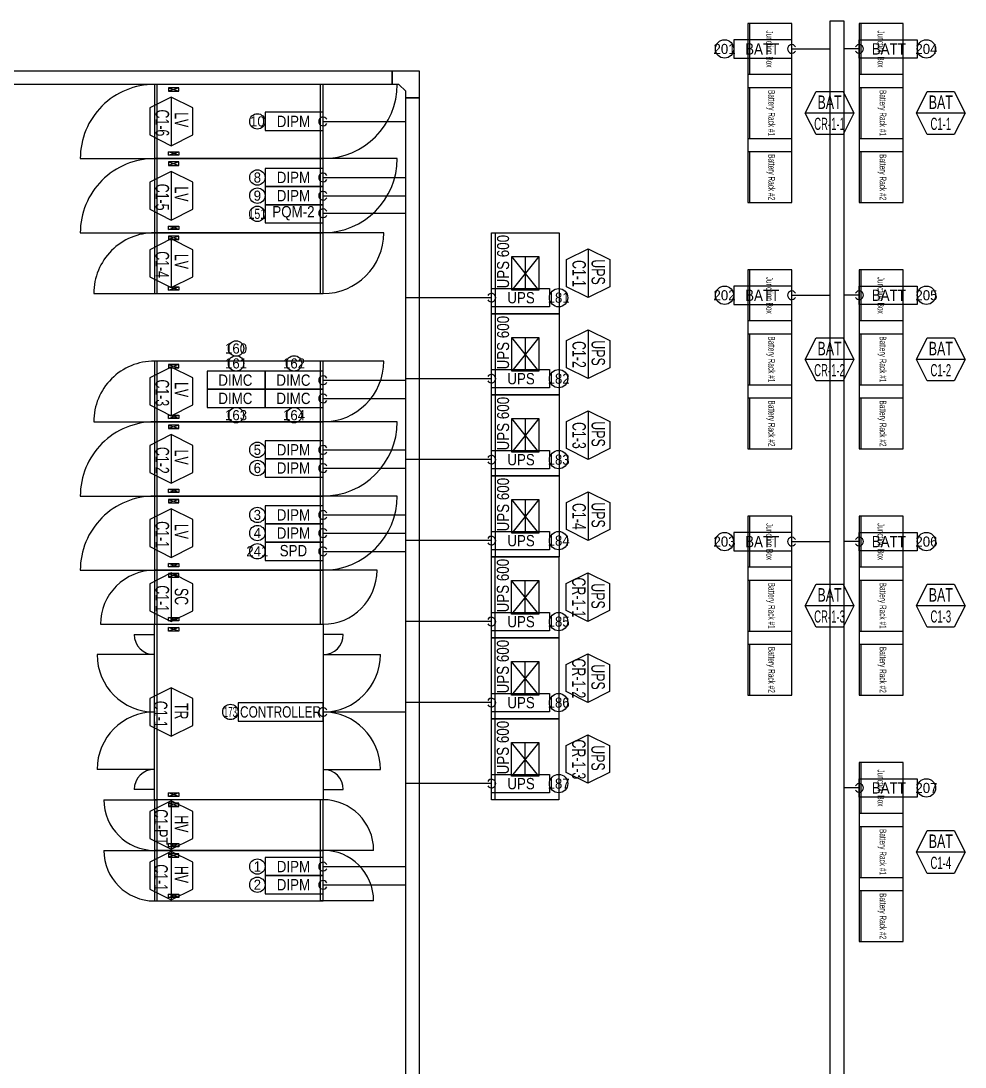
# Model space of a CAD drawing. Header units: millimetres. Extents: x 89450 to 753248, y -530175 to 1209785.
# Drawn here: x 294570 to 308570, y -303111 to -287610 of the extents above; entities that cross this region are included whole.
import ezdxf
from ezdxf.enums import TextEntityAlignment as Align

# ---------------------------------------------------------------- set-up
doc = ezdxf.new("R2010")
doc.units = ezdxf.units.MM
doc.header["$LTSCALE"] = 150
for name, color, linetype in [('------00 Switch Gear', 3, 'Continuous'), ('------00 Switch Gear_Number', 1, 'Continuous'), ('-----29 Indicator', 1, 'Continuous'), ('-----99 EPMS CABLE DUCT', 4, 'Continuous'), ('-----99 EPMS CONDUIT', 4, 'Continuous'), ('-----99 EPMS DEVICE', 3, 'Continuous'), ('e-panel-name', 7, 'Continuous')]:
    doc.layers.add(name, color=color, linetype=linetype)
doc.layers.add('NOPLOT', color=191, linetype='Continuous', plot=False)
doc.styles.add('ELEC', font='')
doc.styles.get('ELEC').set_extended_font_data('Dotum')

# ---------------------------------------------------------------- blocks, each defined once
blk = doc.blocks.new('A$C2e8f9a8b')
at = {"color": 0}
blk.add_line((30, 750), (30, 0), dxfattribs=at)
blk.add_lwpolyline([(650, 0), (0, 0), (0, 750), (650, 750)], close=True, dxfattribs=at)
blk = doc.blocks.new('UPS 600kV')
at = {"layer": '------00 Switch Gear', "color": 161}
blk.add_line((800, 850), (-402, 850), dxfattribs=at)
blk.add_lwpolyline([(798, -100), (-402, -100), (-402, 900), (798, 900)], close=True, dxfattribs=at)
at = {"layer": 'NOPLOT', "color": 161}
for p, q in [((-52, 199), (448, 601)), ((448, 199), (-52, 601)), ((-52, 400), (448, 400))]:
    blk.add_line(p, q, dxfattribs=at)
blk.add_lwpolyline([(448, 601), (448, 199), (-52, 199), (-52, 601)], close=True, dxfattribs=at)
at = {"layer": 'NOPLOT', "color": 161, "style": 'ELEC', "width": 0.85}
blk.add_text('UPS 600', height=178.2, dxfattribs=at).set_placement((-26, 731), align=Align.MIDDLE_LEFT)
blk = doc.blocks.new('750X2500')
at = {"layer": '------00 Switch Gear', "color": 161}
for p, q in [((-3250, 750), (-2458, 750)), ((-2460, 750), (-2460, 0)), ((-210, 700), (-360, 650)), ((-360, 700), (-210, 650)), ((-40, 750), (-40, 0)), ((-210, 50), (-360, 100)), ((-360, 50), (-210, 100)), ((750, 0), (-42, 0))]:
    blk.add_line(p, q, dxfattribs=at)
for points in [[(-2500, 750), (-2500, 0), (0, 0), (0, 750)], [(-360, 700), (-210, 700), (-210, 650), (-360, 650)], [(-360, 50), (-210, 50), (-210, 100), (-360, 100)]]:
    blk.add_lwpolyline(points, close=True, dxfattribs=at)
for centre, start, end in [((-2500, 750), 180, 270), ((0, 0), 0, 90)]:
    blk.add_arc(centre, 750, start, end, dxfattribs=at)
blk = doc.blocks.new('800X2500')
at = {"layer": '------00 Switch Gear', "color": 161}
for p, q in [((-2460, 800), (-2460, 0)), ((800, 800), (-42, 800)), ((-40, 800), (-40, 0)), ((-210, 750), (-360, 700)), ((-360, 750), (-210, 700)), ((-3300, 0), (-2458, 0)), ((-210, 50), (-360, 100)), ((-360, 50), (-210, 100))]:
    blk.add_line(p, q, dxfattribs=at)
for points in [[(-2500, 800), (-2500, 0), (0, 0), (0, 800)], [(-360, 750), (-210, 750), (-210, 700), (-360, 700)], [(-360, 50), (-210, 50), (-210, 100), (-360, 100)]]:
    blk.add_lwpolyline(points, close=True, dxfattribs=at)
for centre, start, end in [((-2500, 0), 90, 180), ((0, 800), 270, 0)]:
    blk.add_arc(centre, 800, start, end, dxfattribs=at)
blk = doc.blocks.new('1100X2500')
at = {"layer": '------00 Switch Gear', "color": 161}
for p, q in [((-2460, 1100), (-2460, 0)), ((1100, 1100), (-42, 1100)), ((-40, 1100), (-40, 0)), ((-210, 1050), (-360, 1000)), ((-360, 1050), (-210, 1000)), ((-3600, 0), (-2458, 0)), ((-210, 50), (-360, 100)), ((-360, 50), (-210, 100))]:
    blk.add_line(p, q, dxfattribs=at)
at = {"layer": '------00 Switch Gear', "color": 161, "elevation": 0}
for points in [[(-2500, 1100), (-2500, 0), (0, 0), (0, 1100)], [(-360, 1050), (-210, 1050), (-210, 1000), (-360, 1000)], [(-360, 50), (-210, 50), (-210, 100), (-360, 100)]]:
    blk.add_lwpolyline(points, close=True, dxfattribs=at)
at = {"layer": '------00 Switch Gear', "color": 161}
for centre, start, end in [((-2500, 0), 90, 180), ((0, 1100), 270, 0)]:
    blk.add_arc(centre, 1100, start, end, dxfattribs=at)
blk = doc.blocks.new('900X2500')
at = {"layer": '------00 Switch Gear', "color": 161}
for p, q in [((-2460, 900), (-2460, 0)), ((-210, 850), (-360, 800)), ((-360, 850), (-210, 800)), ((900, 900), (-42, 900)), ((-40, 900), (-40, 0)), ((-3400, 0), (-2458, 0)), ((-210, 50), (-360, 100)), ((-360, 50), (-210, 100))]:
    blk.add_line(p, q, dxfattribs=at)
at = {"layer": '------00 Switch Gear', "color": 161, "elevation": 0}
for points in [[(-2500, 900), (-2500, 0), (0, 0), (0, 900)], [(-360, 850), (-210, 850), (-210, 800), (-360, 800)], [(-360, 50), (-210, 50), (-210, 100), (-360, 100)]]:
    blk.add_lwpolyline(points, close=True, dxfattribs=at)
at = {"layer": '------00 Switch Gear', "color": 161}
for centre, start, end in [((-2500, 0), 90, 180), ((0, 900), 270, 0)]:
    blk.add_arc(centre, 900, start, end, dxfattribs=at)

msp = doc.modelspace()

# ---------------------------------------------------------------- linework, layer by layer
at = {"layer": '------00 Switch Gear', "color": 161}
for p, q in [((296592, -299150, 0), (296592, -296550, 0)), ((296910, -296650, 0), (296760, -296600, 0)), ((296910, -296600, 0), (296760, -296650, 0)), ((296250, -296700, 0), (296550, -296700, 0)), ((299350, -296700, 0), (299050, -296700, 0)), ((296550, -297000, 0), (295700, -297000, 0)), ((299050, -297000, 0), (299900, -297000, 0)), ((296550, -298700, 0), (295700, -298700, 0)), ((299050, -298700, 0), (299900, -298700, 0)), ((296550, -299000, 0), (296250, -299000, 0)), ((299050, -299000, 0), (299350, -299000, 0)), ((296910, -299100, 0), (296760, -299050, 0)), ((296910, -299050, 0), (296760, -299100, 0))]:
    msp.add_line(p, q, dxfattribs=at)
at = {"layer": '------00 Switch Gear', "color": 161, "elevation": 0}
for points in [[(306000, -287650), (305350, -287650), (305350, -290300), (306000, -290300)], [(307650, -287650), (307000, -287650), (307000, -290300), (307650, -290300)], [(306000, -291300), (305350, -291300), (305350, -293950), (306000, -293950)], [(306000, -294950), (305350, -294950), (305350, -297600), (306000, -297600)], [(296550, -299150), (296550, -296550), (299050, -296550), (299050, -299150)], [(296760, -296650), (296760, -296600), (296910, -296600), (296910, -296650)], [(296760, -299100), (296760, -299050), (296910, -299050), (296910, -299100)]]:
    msp.add_lwpolyline(points, close=True, dxfattribs=at)
at = {"layer": '------00 Switch Gear', "color": 161}
for points in [[(307650, -291300), (307000, -291300), (307000, -293950), (307650, -293950)], [(307650, -294950), (307000, -294950), (307000, -297600), (307650, -297600)], [(307650, -298600), (307000, -298600), (307000, -301250), (307650, -301250)]]:
    msp.add_lwpolyline(points, close=True, dxfattribs=at)
for centre, radius, start, end in [((296550, -296700, 0), 300, 180, 270), ((299050, -296700, 0), 300, 270, 0), ((296550, -297000, 0), 850, 180, 270), ((299050, -297000, 0), 850, 270, 0), ((296550, -298700, 0), 850, 90, 180), ((299050, -298700, 0), 850, 0, 90), ((296550, -299000, 0), 300, 90, 180), ((299050, -299000, 0), 300, 0, 90)]:
    msp.add_arc(centre, radius, start, end, dxfattribs=at)
at = {"layer": '------00 Switch Gear_Number', "color": 1, "elevation": 0}
for points in [[(296800, -288740), (296800, -289460), (297120, -289300), (297120, -288900), (296800, -288740), (296480, -288900), (296480, -289300), (296800, -289460)], [(296800, -289840), (296800, -290560), (297120, -290400), (297120, -290000), (296800, -289840), (296480, -290000), (296480, -290400), (296800, -290560)], [(296800, -290840), (296800, -291560), (297120, -291400), (297120, -291000), (296800, -290840), (296480, -291000), (296480, -291400), (296800, -291560)], [(302980, -290987), (302980, -291707), (302660, -291548), (302660, -291147), (302980, -290987), (303300, -291147), (303300, -291548), (302980, -291707)], [(302980, -292187), (302980, -292907), (302660, -292748), (302660, -292347), (302980, -292187), (303300, -292347), (303300, -292748), (302980, -292907)], [(296800, -292740), (296800, -293460), (297120, -293300), (297120, -292900), (296800, -292740), (296480, -292900), (296480, -293300), (296800, -293460)], [(302980, -293387), (302980, -294107), (302660, -293948), (302660, -293547), (302980, -293387), (303300, -293547), (303300, -293948), (302980, -294107)], [(296800, -293740), (296800, -294460), (297120, -294300), (297120, -293900), (296800, -293740), (296480, -293900), (296480, -294300), (296800, -294460)], [(302980, -294587), (302980, -295307), (302660, -295148), (302660, -294747), (302980, -294587), (303300, -294747), (303300, -295148), (302980, -295307)], [(296800, -294840), (296800, -295560), (297120, -295400), (297120, -295000), (296800, -294840), (296480, -295000), (296480, -295400), (296800, -295560)], [(296800, -295790), (296800, -296510), (297120, -296350), (297120, -295950), (296800, -295790), (296480, -295950), (296480, -296350), (296800, -296510)], [(302977, -295787), (302977, -296507), (302657, -296348), (302657, -295947), (302977, -295787), (303297, -295947), (303297, -296348), (302977, -296507)], [(302977, -296987), (302977, -297707), (302657, -297548), (302657, -297147), (302977, -296987), (303297, -297147), (303297, -297548), (302977, -297707)], [(296800, -297490), (296800, -298210), (297120, -298050), (297120, -297650), (296800, -297490), (296480, -297650), (296480, -298050), (296800, -298210)], [(302977, -298187), (302977, -298907), (302657, -298748), (302657, -298347), (302977, -298187), (303297, -298347), (303297, -298748), (302977, -298907)], [(296800, -299165), (296800, -299885), (297120, -299725), (297120, -299325), (296800, -299165), (296480, -299325), (296480, -299725), (296800, -299885)], [(296800, -299915), (296800, -300635), (297120, -300475), (297120, -300075), (296800, -299915), (296480, -300075), (296480, -300475), (296800, -300635)]]:
    msp.add_lwpolyline(points, dxfattribs=at)
at = {"layer": '------00 Switch Gear_Number', "elevation": 0}
for points in [[(306920, -288975), (306200, -288975), (306360, -288655), (306760, -288655), (306920, -288975), (306760, -289295), (306360, -289295), (306200, -288975)], [(308570, -288975), (307850, -288975), (308010, -288655), (308410, -288655), (308570, -288975), (308410, -289295), (308010, -289295), (307850, -288975)], [(306920, -292625), (306200, -292625), (306360, -292305), (306760, -292305), (306920, -292625), (306760, -292945), (306360, -292945), (306200, -292625)], [(308570, -292625), (307850, -292625), (308010, -292305), (308410, -292305), (308570, -292625), (308410, -292945), (308010, -292945), (307850, -292625)], [(306920, -296275), (306200, -296275), (306360, -295955), (306760, -295955), (306920, -296275), (306760, -296595), (306360, -296595), (306200, -296275)], [(308570, -296275), (307850, -296275), (308010, -295955), (308410, -295955), (308570, -296275), (308410, -296595), (308010, -296595), (307850, -296275)], [(308570, -299925), (307850, -299925), (308010, -299605), (308410, -299605), (308570, -299925), (308410, -300245), (308010, -300245), (307850, -299925)]]:
    msp.add_lwpolyline(points, dxfattribs=at)
at = {"layer": '-----29 Indicator'}
for centre, radius in [((305003, -288025), 136), ((307997, -288025), 136), ((298076, -289099), 114), ((298076, -289930), 114), ((298076, -290199), 114), ((298076, -290469), 114), ((302543, -291711), 136), ((305003, -291675), 136), ((307997, -291675), 136), ((297760, -292464), 114), ((297760, -292685), 114), ((298620, -292685), 114), ((302543, -292911), 136), ((297760, -293452), 114), ((298620, -293452), 114), ((298076, -293965), 114), ((302543, -294111), 136), ((298076, -294235), 114), ((298076, -294930), 114), ((298076, -295199), 114), ((302543, -295311), 136), ((305003, -295325), 136), ((307997, -295325), 136), ((298076, -295469), 114), ((302543, -296511), 136), ((302543, -297711), 136), ((297676, -297849, 0), 114), ((302543, -298911), 136), ((307997, -298975), 136), ((298076, -300140), 114), ((298076, -300410), 114)]:
    msp.add_circle(centre, radius, dxfattribs=at)
at = {"layer": '-----99 EPMS CABLE DUCT', "elevation": 0}
for points in [[(306571, -287610), (306771, -287610), (306771, -305711), (306571, -305711)], [(289730, -288350), (300076, -288350), (300076, -288550), (289730, -288550)], [(300276, -288750), (300476, -288750), (300476, -305711), (300276, -305711)]]:
    msp.add_lwpolyline(points, close=True, dxfattribs=at)
msp.add_lwpolyline([(300076, -288550), (300076, -288350), (300476, -288350), (300476, -288750), (300276, -288750), (300276, -288650), (300176, -288550), (300076, -288550)], dxfattribs=at)
at = {"layer": '-----99 EPMS CONDUIT'}
for p, q in [((306000, -288025), (306571, -288025)), ((307000, -288025), (306771, -288025)), ((299050, -289100), (300276, -289100)), ((299050, -289930), (300276, -289930)), ((299050, -290200), (300276, -290200)), ((299050, -290460), (300276, -290460)), ((301547, -291711), (300272, -291711, 0)), ((306000, -291675), (306571, -291675)), ((307000, -291675), (306771, -291675)), ((299050, -292934), (300276, -292934)), ((301547, -292911), (300272, -292911, 0)), ((299050, -293204), (300276, -293204)), ((299050, -293966), (300276, -293966)), ((301547, -294111), (300272, -294111, 0)), ((299050, -294236), (300276, -294236)), ((299050, -294930), (300276, -294930)), ((299050, -295200), (300276, -295200)), ((301547, -295311), (300272, -295311, 0)), ((306000, -295325), (306571, -295325)), ((307000, -295325), (306771, -295325)), ((299050, -295470), (300276, -295470)), ((301547, -296511), (300272, -296511, 0)), ((301547, -297711), (300272, -297711, 0)), ((299050, -297850, 0), (300276, -297850, 0)), ((301547, -298911), (300272, -298911, 0)), ((307000, -298975), (306771, -298975)), ((299050, -300141), (300276, -300141)), ((299050, -300411), (300276, -300411))]:
    msp.add_line(p, q, dxfattribs=at)
for centre, start, end in [((306000, -288025), 30, 330), ((307000, -288025), 210, 150), ((299050, -289100), 30, 330), ((299050, -289930), 30, 330), ((299050, -290200), 30, 330), ((299050, -290460), 30, 330), ((301547, -291711), 210, 150), ((306000, -291675), 30, 330), ((307000, -291675), 210, 150), ((299050, -292934), 30, 330), ((301547, -292911), 210, 150), ((299050, -293204), 30, 330), ((299050, -293966), 30, 330), ((301547, -294111), 210, 150), ((299050, -294236), 30, 330), ((299050, -294930), 30, 330), ((299050, -295200), 30, 330), ((301547, -295311), 210, 150), ((306000, -295325), 30, 330), ((307000, -295325), 210, 150), ((299050, -295470), 30, 330), ((301547, -296511), 210, 150), ((301547, -297711), 210, 150), ((299050, -297850, 0), 30, 330), ((301547, -298911), 210, 150), ((307000, -298975), 210, 150), ((299050, -300141), 30, 330), ((299050, -300411), 30, 330)]:
    msp.add_arc(centre, 63.8, start, end, dxfattribs=at)
at = {"layer": '-----99 EPMS DEVICE', "elevation": 0}
for points in [[(306000, -287890), (305140, -287890), (305140, -288160), (306000, -288160)], [(307000, -287890), (307860, -287890), (307860, -288160), (307000, -288160)], [(299050, -288964), (298190, -288964), (298190, -289234), (299050, -289234)], [(299050, -289795), (298190, -289795), (298190, -290064), (299050, -290064)], [(299050, -290064), (298190, -290064), (298190, -290334), (299050, -290334)], [(299050, -290334), (298190, -290334), (298190, -290604), (299050, -290604)], [(301547, -291577), (302407, -291577), (302407, -291846), (301547, -291846)], [(306000, -291540), (305140, -291540), (305140, -291810), (306000, -291810)], [(307000, -291540), (307860, -291540), (307860, -291810), (307000, -291810)], [(298190, -292799), (297330, -292799), (297330, -293068), (298190, -293068)], [(299050, -292799), (298190, -292799), (298190, -293068), (299050, -293068)], [(301547, -292777), (302407, -292777), (302407, -293046), (301547, -293046)], [(298190, -293068), (297330, -293068), (297330, -293338), (298190, -293338)], [(299050, -293068), (298190, -293068), (298190, -293338), (299050, -293338)], [(299050, -293830), (298190, -293830), (298190, -294100), (299050, -294100)], [(301547, -293977), (302407, -293977), (302407, -294246), (301547, -294246)], [(299050, -294100), (298190, -294100), (298190, -294370), (299050, -294370)], [(299050, -294795), (298190, -294795), (298190, -295064), (299050, -295064)], [(299050, -295064), (298190, -295064), (298190, -295334), (299050, -295334)], [(301547, -295177), (302407, -295177), (302407, -295446), (301547, -295446)], [(306000, -295190), (305140, -295190), (305140, -295460), (306000, -295460)], [(307000, -295190), (307860, -295190), (307860, -295460), (307000, -295460)], [(299050, -295334), (298190, -295334), (298190, -295604), (299050, -295604)], [(301547, -296377), (302407, -296377), (302407, -296646), (301547, -296646)], [(301547, -297577), (302407, -297577), (302407, -297846), (301547, -297846)], [(301547, -298777), (302407, -298777), (302407, -299046), (301547, -299046)], [(307000, -298840), (307860, -298840), (307860, -299110), (307000, -299110)]]:
    msp.add_lwpolyline(points, close=True, dxfattribs=at)
at = {"layer": '-----99 EPMS DEVICE', "color": 2, "elevation": 0}
msp.add_lwpolyline([(299050, -297714), (297790, -297714), (297790, -297984), (299050, -297984)], close=True, dxfattribs=at)
at = {"layer": '-----99 EPMS DEVICE'}
for points in [[(299050, -300005), (298190, -300005), (298190, -300275), (299050, -300275)], [(299050, -300275), (298190, -300275), (298190, -300545), (299050, -300545)]]:
    msp.add_lwpolyline(points, close=True, dxfattribs=at)

# ---------------------------------------------------------------- block references
at = {"layer": '------00 Switch Gear', "color": 161, "xscale": -1, "rotation": 180}
for p in [(305350, -287650), (307000, -287650), (305350, -288600), (307000, -288600), (305350, -289550), (307000, -289550), (305350, -291300), (307000, -291300), (305350, -292250), (307000, -292250), (305350, -293200), (307000, -293200), (305350, -294950), (307000, -294950), (305350, -295900), (307000, -295900), (305350, -296850), (307000, -296850), (307000, -298600), (307000, -299550), (307000, -300500)]:
    msp.add_blockref('A$C2e8f9a8b', p, dxfattribs=at)
at = {"layer": '------00 Switch Gear', "rotation": 90}
for p in [(302450, -291548), (302450, -292748), (302450, -293948), (302450, -295148), (302447, -296348), (302447, -297548), (302447, -298748)]:
    msp.add_blockref('UPS 600kV', p, dxfattribs=at)
at = {"layer": 'e-panel-name', "rotation": 180}
for name, p in [('1100X2500', (296550, -288550)), ('1100X2500', (296550, -289650)), ('900X2500', (296550, -290750)), ('900X2500', (296550, -292650)), ('1100X2500', (296550, -293550)), ('1100X2500', (296550, -294650)), ('800X2500', (296550, -295750)), ('750X2500', (296550, -299150)), ('750X2500', (296550, -299900))]:
    msp.add_blockref(name, p, dxfattribs=at)

# ---------------------------------------------------------------- texts
at = {"layer": '------00 Switch Gear', "color": 161, "style": 'ELEC', "width": 0.6}
for s, p in [('Junction Box', (305672, -288025)), ('Junction Box', (307322, -288025)), ('Battery Rack #1', (305703, -288975)), ('Battery Rack #1', (307353, -288975)), ('Battery Rack #2', (305703, -289925)), ('Battery Rack #2', (307353, -289925)), ('Junction Box', (305672, -291675)), ('Junction Box', (307322, -291675)), ('Battery Rack #1', (305703, -292625)), ('Battery Rack #1', (307353, -292625)), ('Battery Rack #2', (305703, -293575)), ('Battery Rack #2', (307353, -293575)), ('Junction Box', (305672, -295325)), ('Junction Box', (307322, -295325)), ('Battery Rack #1', (305703, -296275)), ('Battery Rack #1', (307353, -296275)), ('Battery Rack #2', (305703, -297225)), ('Battery Rack #2', (307353, -297225)), ('Junction Box', (307322, -298975)), ('Battery Rack #1', (307353, -299925)), ('Battery Rack #2', (307353, -300875))]:
    msp.add_text(s, height=100, rotation=270, dxfattribs=at).set_placement(p, align=Align.MIDDLE_CENTER)
at = {"layer": '------00 Switch Gear_Number', "color": 0, "style": 'ELEC'}
for s, height, width, p in [('BAT', 200, 0.7, (306560, -288815)), ('BAT', 200, 0.7, (308210, -288815)), ('CR-1-1', 180, 0.6, (306560, -289135)), ('C1-1', 180, 0.6, (308210, -289135)), ('BAT', 200, 0.7, (306560, -292465)), ('BAT', 200, 0.7, (308210, -292465)), ('CR-1-2', 180, 0.6, (306560, -292785)), ('C1-2', 180, 0.6, (308210, -292785)), ('BAT', 200, 0.7, (306560, -296115)), ('BAT', 200, 0.7, (308210, -296115)), ('CR-1-3', 180, 0.6, (306560, -296435)), ('C1-3', 180, 0.6, (308210, -296435)), ('BAT', 200, 0.7, (308210, -299765)), ('C1-4', 180, 0.6, (308210, -300085))]:
    msp.add_text(s, height=height, dxfattribs=dict(at, width=width)).set_placement(p, align=Align.MIDDLE_CENTER)
at = {"layer": '------00 Switch Gear_Number', "color": 0, "style": 'ELEC', "width": 0.7}
for s, p in [('C1-6', (296667, -289121)), ('LV', (296951, -289074)), ('C1-5', (296667, -290221)), ('LV', (296951, -290174)), ('C1-4', (296667, -291221)), ('LV', (296951, -291174)), ('C1-1', (302847, -291352)), ('UPS', (303131, -291331)), ('C1-2', (302847, -292552)), ('UPS', (303131, -292531)), ('C1-3', (296667, -293121)), ('LV', (296951, -293074)), ('C1-3', (302847, -293752)), ('UPS', (303131, -293731)), ('C1-2', (296667, -294121)), ('LV', (296951, -294074)), ('C1-4', (302847, -294952)), ('UPS', (303131, -294931)), ('C1-1', (296667, -295221)), ('LV', (296951, -295174)), ('CR-1-1', (302843, -296152)), ('C1-1', (296667, -296171)), ('SC', (296951, -296139)), ('UPS', (303128, -296131)), ('CR-1-2', (302843, -297352)), ('UPS', (303128, -297331)), ('C1-1', (296642, -297883, 0)), ('TR', (296951, -297838, 0)), ('CR-1-3', (302843, -298552)), ('UPS', (303128, -298531)), ('C1-PT', (296648, -299555)), ('HV', (296951, -299508)), ('C1-1', (296648, -300305)), ('HV', (296951, -300258))]:
    msp.add_text(s, height=200, rotation=270, dxfattribs=at).set_placement(p, align=Align.MIDDLE_CENTER)
at = {"layer": '-----29 Indicator', "style": 'ELEC'}
for s, p in [('201', (305003, -288025)), ('202', (305003, -291675)), ('203', (305003, -295325)), ('241', (298076, -295469))]:
    msp.add_text(s, height=150, rotation=360, dxfattribs=at).set_placement(p, align=Align.MIDDLE_CENTER)
for s, p in [('204', (307997, -288025)), ('10', (298076, -289099)), ('8', (298076, -289930)), ('9', (298076, -290199)), ('181', (302543, -291711)), ('205', (307997, -291675)), ('160', (297760, -292464)), ('161', (297760, -292685)), ('162', (298620, -292685)), ('182', (302543, -292911)), ('163', (297760, -293452)), ('164', (298620, -293452)), ('5', (298076, -293965)), ('183', (302543, -294111)), ('6', (298076, -294235)), ('3', (298076, -294930)), ('4', (298076, -295199)), ('184', (302543, -295311)), ('206', (307997, -295325)), ('185', (302543, -296511)), ('186', (302543, -297711)), ('187', (302543, -298911)), ('207', (307997, -298975)), ('1', (298076, -300140)), ('2', (298076, -300410))]:
    msp.add_text(s, height=150, dxfattribs=at).set_placement(p, align=Align.MIDDLE_CENTER)
for s, width, p in [('151', 0.8, (298076, -290469)), ('173', 0.6, (297676, -297849, 0))]:
    msp.add_text(s, height=150, dxfattribs=dict(at, width=width)).set_placement(p, align=Align.MIDDLE_CENTER)
at = {"layer": '-----99 EPMS DEVICE', "style": 'ELEC', "width": 0.9}
for s, p in [('BATT', (305561, -288025)), ('BATT', (305561, -291675)), ('BATT', (305561, -295325)), ('SPD', (298611, -295459))]:
    msp.add_text(s, height=168, rotation=360, dxfattribs=at).set_placement(p, align=Align.MIDDLE)
for s, p in [('BATT', (307439, -288025)), ('DIPM', (298611, -289099)), ('DIPM', (298611, -289929)), ('DIPM', (298611, -290199)), ('PQM-2', (298611, -290459)), ('UPS', (301986, -291711)), ('BATT', (307439, -291675)), ('DIMC', (297750, -292933)), ('DIMC', (298611, -292933)), ('UPS', (301986, -292911)), ('DIMC', (297750, -293203)), ('DIMC', (298611, -293203)), ('DIPM', (298611, -293965)), ('UPS', (301986, -294111)), ('DIPM', (298611, -294234)), ('DIPM', (298611, -294929)), ('DIPM', (298611, -295199)), ('UPS', (301986, -295311)), ('BATT', (307439, -295325)), ('UPS', (301986, -296511)), ('UPS', (301986, -297711)), ('UPS', (301986, -298911)), ('BATT', (307439, -298975)), ('DIPM', (298611, -300140)), ('DIPM', (298611, -300409))]:
    msp.add_text(s, height=168, dxfattribs=at).set_placement(p, align=Align.MIDDLE)
at = {"layer": '-----99 EPMS DEVICE', "color": 2, "style": 'ELEC', "width": 0.8}
msp.add_text('CONTROLLER', height=168, dxfattribs=at).set_placement((298420, -297849, 0), align=Align.MIDDLE_CENTER)

doc.saveas('drawing.dxf')
